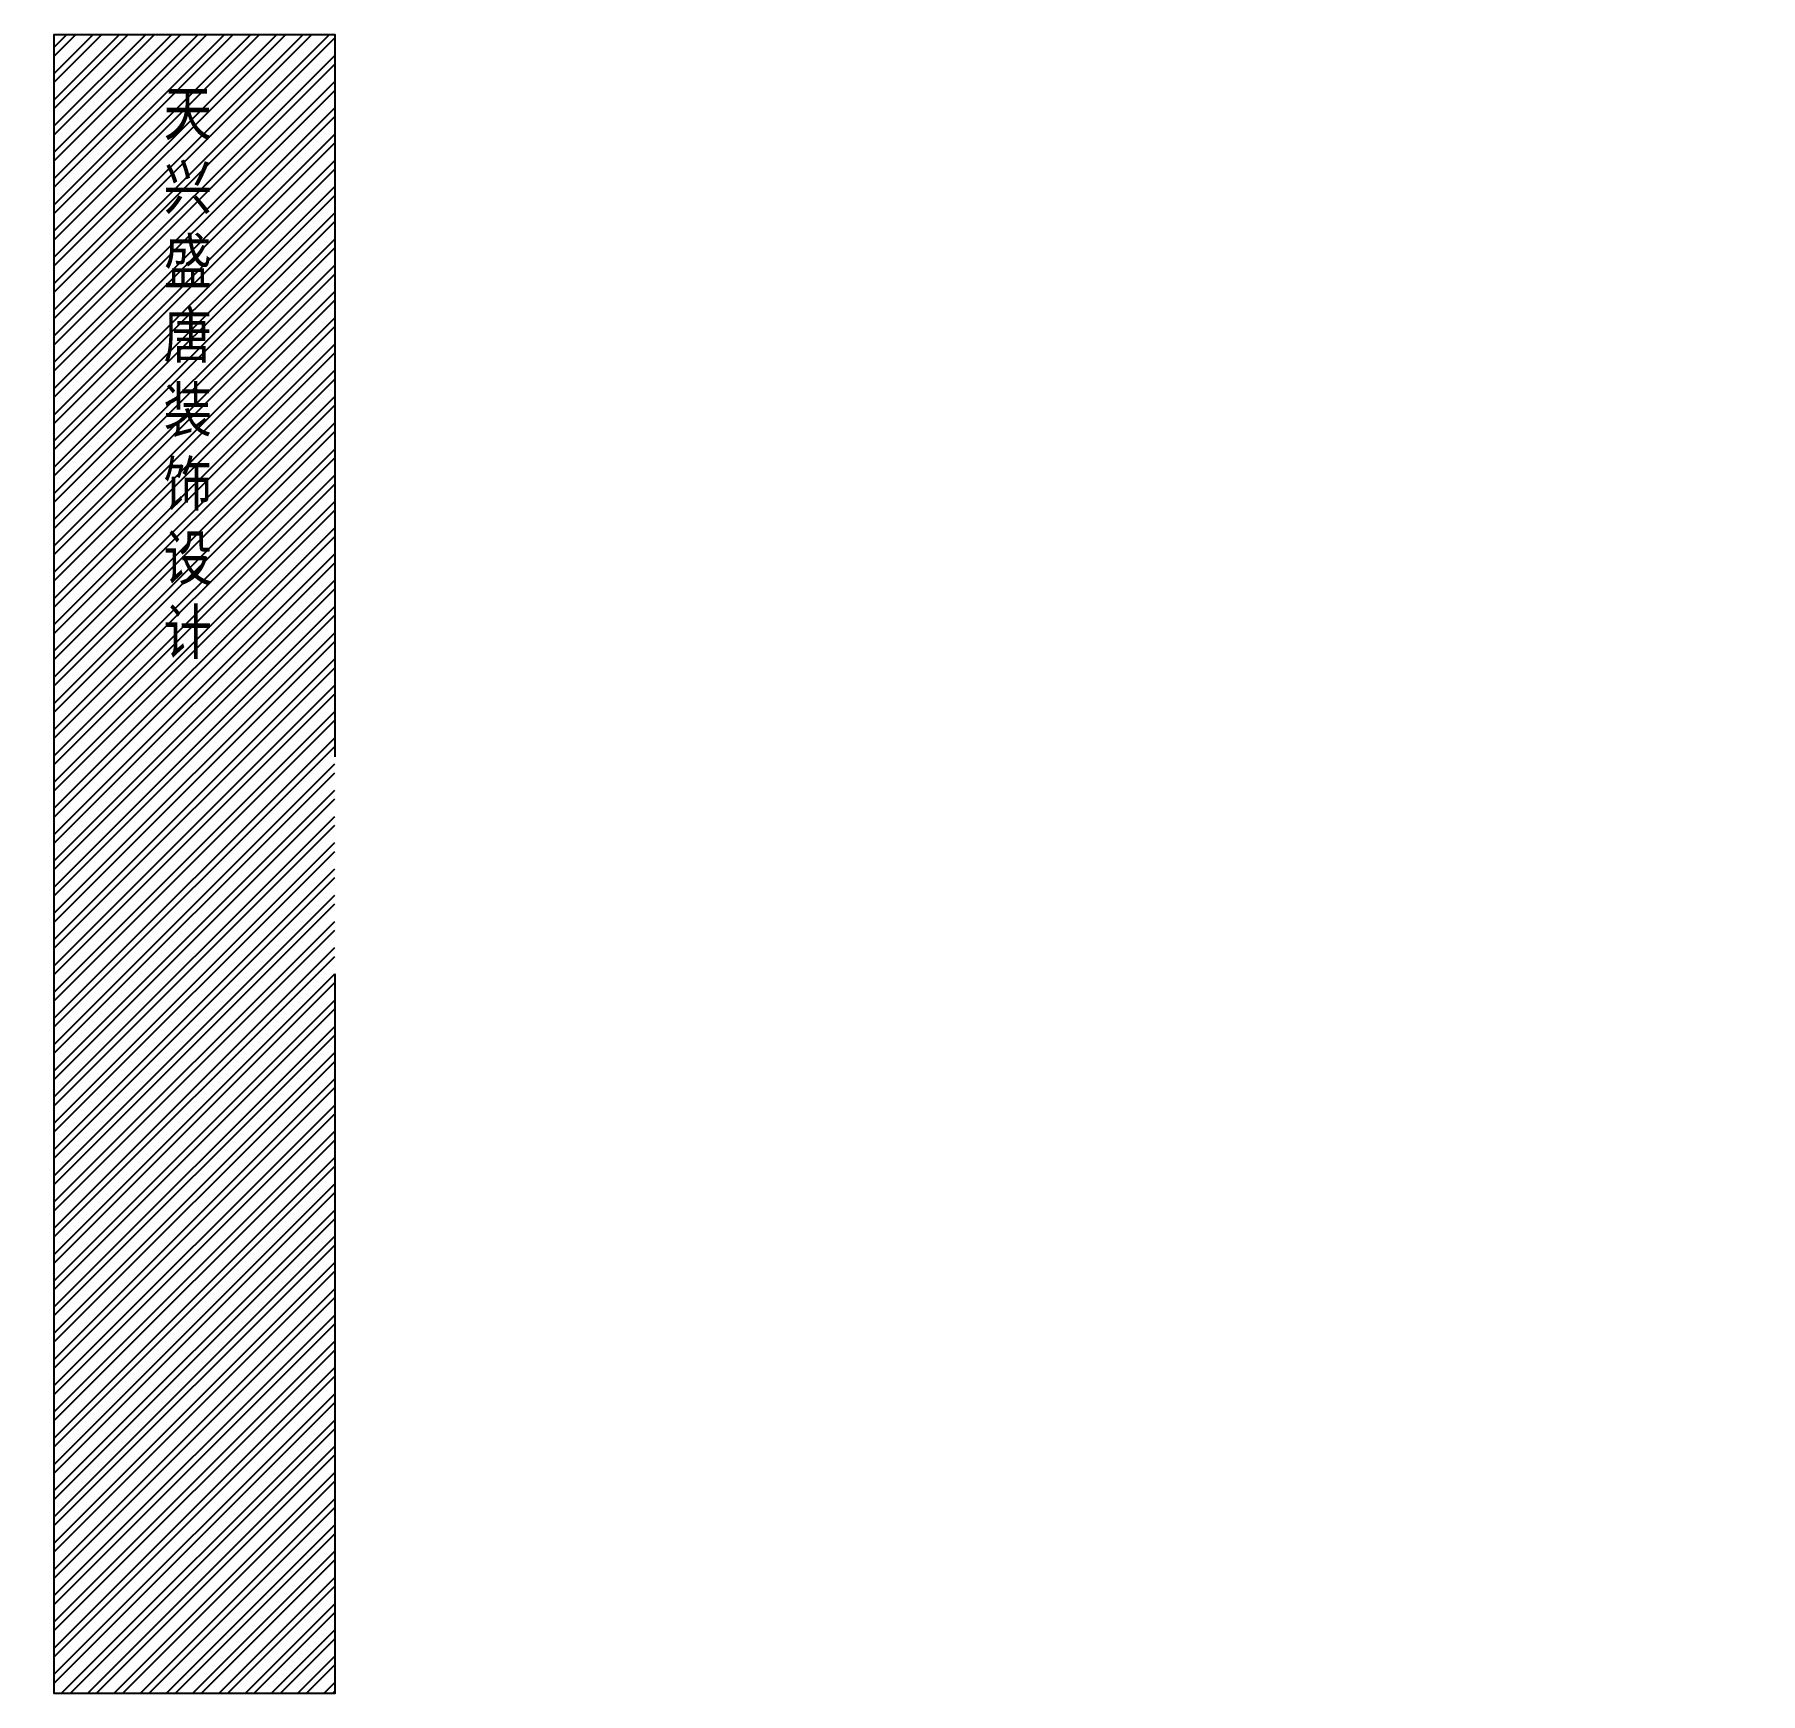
# Model space of a CAD drawing. Header units: millimetres. Extents: x -30834 to 68972, y -10073 to 1679.
# Drawn here: x -30834 to -18613, y -10073 to 1679 of the extents above; entities that cross this region are included whole.
import ezdxf

# ---------------------------------------------------------------- set-up
doc = ezdxf.new("R2010")
doc.units = ezdxf.units.MM
doc.layers.add('BH', color=3, linetype='Continuous')
doc.styles.add('HZ', font='', dxfattribs={"width": 0.8})
doc.styles.get('HZ').set_extended_font_data('FangSong_GB2312')

msp = doc.modelspace()

# ---------------------------------------------------------------- hatches: boundary and pattern name
at = {"layer": 'BH', "ltscale": 10}
h = msp.add_hatch(dxfattribs=at)
h.set_pattern_fill('ANSI32', color=256, scale=13.799808, style=0)
h.set_pattern_definition([(45, (-133560.77, 216219.46), (-92.94436, 92.94436), []), (45, (-133498.8, 216219.46), (-92.94436, 92.94436), [])])
h.paths.add_polyline_path([(-28706.9, 1678.5), (-30694.2, 1678.5), (-30694.2, -10072.9), (-28706.9, -10072.9)])
h.paths.add_polyline_path([(-30181.6, 1475.7), (-29341.5, 1475.7), (-29341.5, -3401.1), (-30181.6, -3401.1)], flags=24)
h.paths.add_polyline_path([(-30833.6, -3447.4), (-18612.6, -3447.4), (-18612.6, -4974.7), (-30833.6, -4974.7)], flags=9)

# ---------------------------------------------------------------- linework, layer by layer
msp.add_lwpolyline([(-28706.9, -4975.5), (-28706.9, -10072.9), (-30694.2, -10072.9), (-30694.2, 1678.5), (-28706.9, 1678.5), (-28706.9, -3438.6)], dxfattribs=at)

# ---------------------------------------------------------------- texts
at = {"layer": 'BH', "insert": (-29919.8, 1803.7), "char_height": 314.951, "width": 2843.631, "attachment_point": 1, "style": 'HZ'}
msp.add_mtext('{\\fSimSun|b0|i0|c134|p2;\\P天\\P兴\\P盛\\P唐\\P装\\P饰\\P设\\P计}', dxfattribs=at)

doc.saveas('drawing.dxf')
